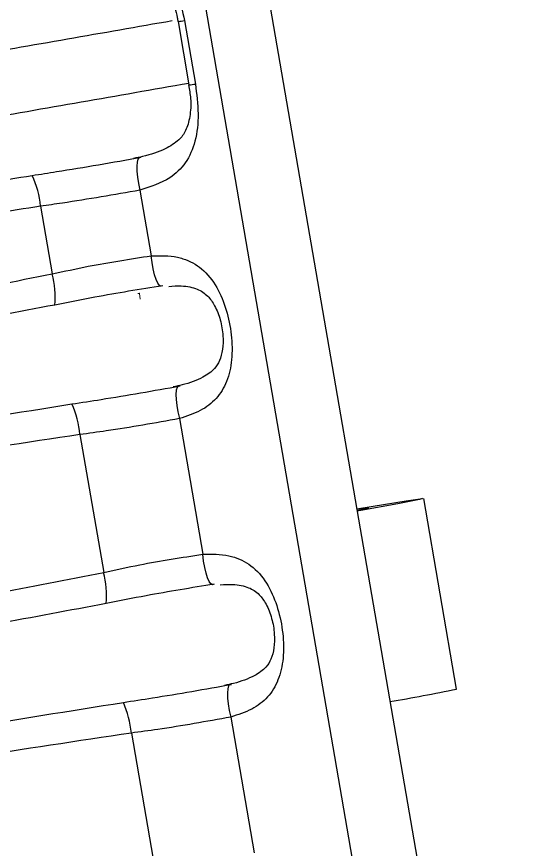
# Model space of a CAD drawing. Header units: millimetres. Extents: x 15 to 1184, y 5 to 836.
# Drawn here: x 824.36 to 832.28, y 640.05 to 652.97 of the extents above; entities that cross this region are included whole.
import ezdxf

# ---------------------------------------------------------------- set-up
doc = ezdxf.new("R2010")
doc.units = ezdxf.units.MM
doc.header["$PDSIZE"] = -1
doc.layers.get('0').update_dxf_attribs({"lineweight": 18})

msp = doc.modelspace()

# ---------------------------------------------------------------- linework, layer by layer
at = {"color": 7, "linetype": 'Continuous', "lineweight": 25}
for p, q in [((827.525, 657.568), (832.277, 629.975)), ((826.549, 657.398), (831.301, 629.806)), ((826.861, 652.896), (827.031, 651.911)), ((826.961, 652.911), (827.13, 651.925)), ((827.031, 651.911), (827.031, 651.911)), ((826.271, 650.278), (826.446, 649.26)), ((824.729, 650.028), (824.91, 648.979)), ((826.882, 646.733), (827.244, 644.628)), ((825.339, 646.485), (825.708, 644.347)), ((831.179, 642.537), (830.67, 645.493)), ((827.679, 642.101), (828.042, 639.997)), ((826.137, 641.854), (826.505, 639.716))]:
    msp.add_line(p, q, dxfattribs=at)
at = {"color": 7, "linetype": 'Continuous'}
for q in [(826.237, 648.673), (826.276, 648.587)]:
    msp.add_line((826.261, 648.676), q, dxfattribs=at)
at = {"color": 7, "linetype": 'Continuous', "lineweight": 25}
for points in [[(826.284, 650.788), (826.259, 650.785), (826.24, 650.76), (826.227, 650.715), (826.221, 650.651), (826.223, 650.572), (826.233, 650.48), (826.249, 650.381), (826.271, 650.278)], [(826.624, 648.796), (826.6, 648.786), (826.574, 648.8), (826.547, 648.835), (826.521, 648.892), (826.497, 648.966), (826.476, 649.055), (826.459, 649.154), (826.446, 649.26)], [(826.892, 647.24), (826.866, 647.239), (826.846, 647.216), (826.834, 647.172), (826.828, 647.108), (826.831, 647.029), (826.841, 646.937), (826.858, 646.837), (826.882, 646.733)], [(829.633, 645.332), (829.888, 645.374), (830.399, 645.456), (830.652, 645.493), (830.607, 645.477), (830.271, 645.413), (829.697, 645.309), (829.639, 645.298)], [(829.637, 645.309), (829.796, 645.34), (829.822, 645.349), (829.677, 645.328), (829.635, 645.321)], [(827.422, 644.164), (827.397, 644.155), (827.371, 644.168), (827.345, 644.204), (827.319, 644.26), (827.295, 644.334), (827.274, 644.423), (827.256, 644.523), (827.244, 644.628)], [(827.69, 642.609), (827.664, 642.608), (827.644, 642.584), (827.631, 642.54), (827.626, 642.477), (827.628, 642.397), (827.638, 642.305), (827.656, 642.205), (827.679, 642.101)]]:
    msp.add_lwpolyline(points, dxfattribs=at)
for centre, radius, start, end in [((826.759, 653.969), 1.078, 275.4536, 280.7921), ((826.926, 653.002), 1.096, 275.5091, 280.7562), ((823.284, 649.897), 1.451, 5.1825, 24.8525), ((823.502, 648.617), 1.453, 355.2177, 14.4088), ((823.824, 646.343), 1.522, 5.3592, 23.9538), ((824.3, 643.986), 1.453, 355.2177, 14.4088), ((825.655, 668.972), 27.006, 279.5755, 281.8032), ((824.622, 641.711), 1.522, 5.3592, 23.9538)]:
    msp.add_arc(centre, radius, start, end, dxfattribs=at)
for points, knots in [([(825.597, 654.189), (825.761, 654.194), (826.058, 654.201), (826.43, 654.031), (826.69, 653.731), (826.868, 653.34), (826.93, 653.054), (826.961, 652.911)], [0, 0, 0, 0, 0.483412, 0.877918, 1.302842, 1.719885, 2.135631, 2.135631, 2.135631, 2.135631]), ([(825.76, 653.714), (825.786, 653.717), (825.946, 653.737), (826.214, 653.731), (826.471, 653.654), (826.637, 653.5), (826.772, 653.248), (826.836, 653.039), (826.857, 652.917), (826.86, 652.896)], [0, 0, 0, 0, 0.069518, 0.419105, 0.74155, 1.04255, 1.282598, 1.545946, 1.599459, 1.599459, 1.599459, 1.599459]), ([(826.772, 652.905), (825.689, 652.715), (823.489, 652.33), (821.224, 651.936), (820.074, 651.737)], [0, 0, 0, 0, 3.348217, 6.799551, 6.799551, 6.799551, 6.799551]), ([(827.027, 651.934), (825.916, 651.74), (823.688, 651.35), (821.393, 650.951), (820.244, 650.751)], [0, 0, 0, 0, 3.434875, 6.885779, 6.885779, 6.885779, 6.885779]), ([(827.024, 651.91), (827.036, 651.84), (827.067, 651.671), (827.051, 651.413), (826.985, 651.193), (826.876, 651.045), (826.659, 650.905), (826.398, 650.815), (826.219, 650.78), (826.173, 650.771)], [0, 0, 0, 0, 0.180081, 0.435231, 0.68057, 0.920947, 1.212245, 1.557588, 1.679284, 1.679284, 1.679284, 1.679284]), ([(827.13, 651.925), (827.15, 651.77), (827.189, 651.466), (827.143, 651.04), (826.997, 650.696), (826.715, 650.422), (826.435, 650.331), (826.271, 650.278)], [0, 0, 0, 0, 0.442154, 0.867694, 1.257296, 1.618633, 2.125104, 2.125104, 2.125104, 2.125104]), ([(824.601, 650.507), (824.726, 650.526), (825.283, 650.612), (825.847, 650.711), (826.284, 650.788)], [0, 0, 0, 0, 0.38233, 1.70652, 1.70652, 1.70652, 1.70652]), ([(820.38, 649.809), (820.38, 649.809), (821.308, 649.97), (822.717, 650.204), (824.122, 650.43), (824.601, 650.507)], [0, 0, 0, 0, 0.000059, 2.821703, 4.278592, 4.278592, 4.278592, 4.278592]), ([(826.271, 650.278), (825.87, 650.208), (825.357, 650.117), (824.842, 650.044), (824.729, 650.028)], [0, 0, 0, 0, 1.219867, 1.562056, 1.562056, 1.562056, 1.562056]), ([(824.729, 650.028), (824.249, 649.955), (822.839, 649.739), (821.432, 649.503), (820.506, 649.348)], [0, 0, 0, 0, 1.458758, 4.278167, 4.278167, 4.278167, 4.278167]), ([(824.91, 648.979), (825.096, 649.019), (825.607, 649.131), (826.12, 649.21), (826.446, 649.26)], [0, 0, 0, 0, 0.569595, 1.562215, 1.562215, 1.562215, 1.562215]), ([(826.446, 649.26), (826.585, 649.262), (826.754, 649.265), (827.017, 649.194), (827.248, 649.069), (827.473, 648.782), (827.62, 648.421), (827.698, 648.034), (827.706, 647.65), (827.633, 647.307), (827.466, 647.034), (827.211, 646.84), (826.994, 646.769), (826.882, 646.733)], [0, 0, 0, 0, 0.404949, 0.496263, 0.8458, 1.223724, 1.590584, 1.961517, 2.330557, 2.679768, 3.004525, 3.329323, 3.675337, 3.675337, 3.675337, 3.675337]), ([(820.701, 648.187), (821.534, 648.336), (822.939, 648.589), (824.34, 648.866), (824.91, 648.979)], [0, 0, 0, 0, 2.539234, 4.282746, 4.282746, 4.282746, 4.282746]), ([(826.624, 648.796), (826.271, 648.738), (825.709, 648.646), (825.157, 648.537), (824.951, 648.496)], [0, 0, 0, 0, 1.066076, 1.700296, 1.700296, 1.700296, 1.700296]), ([(826.717, 648.785), (826.783, 648.79), (826.952, 648.801), (827.164, 648.751), (827.312, 648.657), (827.437, 648.488), (827.523, 648.267), (827.564, 648.027), (827.558, 647.802), (827.509, 647.624), (827.423, 647.491), (827.245, 647.361), (827.002, 647.269), (826.833, 647.235), (826.786, 647.225)], [0, 0, 0, 0, 0.173814, 0.442951, 0.69022, 0.878977, 1.088116, 1.296326, 1.483687, 1.671436, 1.859145, 2.120414, 2.442224, 2.562589, 2.562589, 2.562589, 2.562589]), ([(824.951, 648.496), (824.381, 648.389), (822.981, 648.126), (821.574, 647.871), (820.737, 647.726), (820.737, 647.726)], [0, 0, 0, 0, 1.7413, 4.283081, 4.28314, 4.28314, 4.28314, 4.28314]), ([(825.215, 646.961), (825.365, 646.984), (825.921, 647.068), (826.483, 647.168), (826.892, 647.24)], [0, 0, 0, 0, 0.460444, 1.700218, 1.700218, 1.700218, 1.700218]), ([(820.989, 646.264), (820.989, 646.264), (821.566, 646.365), (822.976, 646.603), (824.383, 646.828), (825.215, 646.961)], [0, 0, 0, 0, 0.000059, 1.751783, 4.28303, 4.28303, 4.28303, 4.28303]), ([(826.882, 646.733), (826.505, 646.665), (825.993, 646.573), (825.476, 646.504), (825.339, 646.485)], [0, 0, 0, 0, 1.149269, 1.562042, 1.562042, 1.562042, 1.562042]), ([(825.339, 646.485), (824.504, 646.36), (823.092, 646.149), (821.685, 645.91), (821.11, 645.813)], [0, 0, 0, 0, 2.533109, 4.282609, 4.282609, 4.282609, 4.282609]), ([(825.708, 644.347), (825.894, 644.388), (826.405, 644.499), (826.918, 644.578), (827.244, 644.628)], [0, 0, 0, 0, 0.569595, 1.562215, 1.562215, 1.562215, 1.562215]), ([(827.244, 644.628), (827.382, 644.63), (827.552, 644.633), (827.815, 644.563), (828.046, 644.438), (828.27, 644.151), (828.417, 643.79), (828.496, 643.402), (828.504, 643.018), (828.43, 642.675), (828.264, 642.402), (828.009, 642.208), (827.791, 642.138), (827.679, 642.101)], [0, 0, 0, 0, 0.404949, 0.496263, 0.8458, 1.223724, 1.590584, 1.961517, 2.330557, 2.679768, 3.004525, 3.329323, 3.675337, 3.675337, 3.675337, 3.675337]), ([(821.499, 643.555), (822.332, 643.705), (823.737, 643.957), (825.137, 644.234), (825.708, 644.347)], [0, 0, 0, 0, 2.539234, 4.282746, 4.282746, 4.282746, 4.282746]), ([(827.422, 644.164), (827.069, 644.107), (826.506, 644.015), (825.954, 643.905), (825.748, 643.864)], [0, 0, 0, 0, 1.066076, 1.700296, 1.700296, 1.700296, 1.700296]), ([(827.515, 644.154), (827.581, 644.158), (827.749, 644.169), (827.962, 644.12), (828.11, 644.026), (828.235, 643.856), (828.32, 643.636), (828.361, 643.395), (828.356, 643.171), (828.307, 642.992), (828.221, 642.859), (828.042, 642.729), (827.8, 642.638), (827.63, 642.603), (827.584, 642.594)], [0, 0, 0, 0, 0.173814, 0.442951, 0.69022, 0.878977, 1.088116, 1.296326, 1.483687, 1.671436, 1.859145, 2.120414, 2.442224, 2.562589, 2.562589, 2.562589, 2.562589]), ([(825.748, 643.864), (825.179, 643.757), (823.779, 643.494), (822.372, 643.239), (821.535, 643.095), (821.535, 643.095)], [0, 0, 0, 0, 1.7413, 4.283081, 4.28314, 4.28314, 4.28314, 4.28314]), ([(826.013, 642.329), (826.163, 642.352), (826.719, 642.437), (827.28, 642.536), (827.69, 642.609)], [0, 0, 0, 0, 0.460444, 1.700218, 1.700218, 1.700218, 1.700218]), ([(821.787, 641.633), (821.787, 641.633), (822.363, 641.733), (823.774, 641.972), (825.181, 642.197), (826.013, 642.329)], [0, 0, 0, 0, 0.000059, 1.751783, 4.28303, 4.28303, 4.28303, 4.28303]), ([(827.679, 642.101), (827.302, 642.033), (826.79, 641.941), (826.274, 641.872), (826.137, 641.854)], [0, 0, 0, 0, 1.149269, 1.562042, 1.562042, 1.562042, 1.562042]), ([(826.137, 641.854), (825.302, 641.729), (823.89, 641.517), (822.483, 641.279), (821.908, 641.181)], [0, 0, 0, 0, 2.533109, 4.282609, 4.282609, 4.282609, 4.282609])]:
    msp.add_open_spline(points, degree=3, knots=knots, dxfattribs=at)
at = {"color": 7, "linetype": 'Continuous'}
msp.add_point((826.261, 648.676), dxfattribs=at)

doc.saveas('drawing.dxf')
